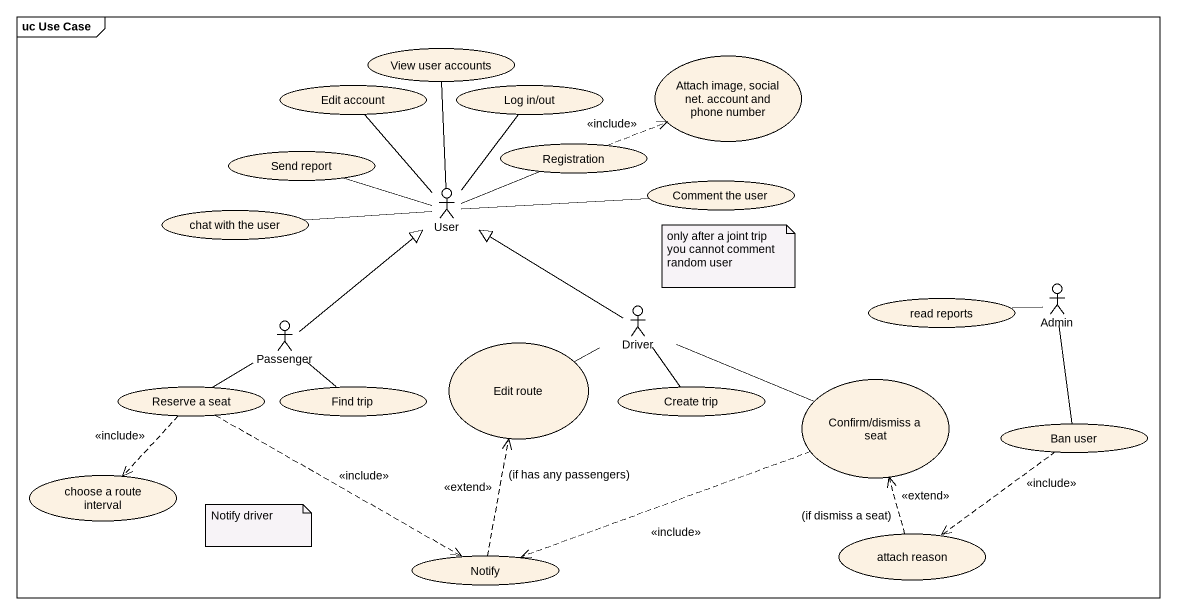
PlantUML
@startuml
mainframe uc Use Case
usecase "View user accounts" as View_user_accounts
usecase "Attach image, social net. account and phone number" as Attach_image_social_net
usecase "Edit account" as Edit_account
usecase "Log in/out" as Log_in_out
usecase "Send report" as Send_report
usecase Registration
actor User
usecase "Сomment the user" as Сomment_the_user
usecase "chat with the user" as chat_with_the_user
usecase "read reports" as read_reports
actor Admin
actor Passenger
usecase "Edit route" as Edit_route
actor Driver
usecase "Reserve a seat" as Reserve_a_seat
usecase "Find trip" as Find_trip
usecase "Create trip" as Create_trip
usecase "Confirm/dismiss a seat" as Confirm_dismiss_a_seat
usecase "Ban user" as Ban_user
usecase "choose a route interval" as choose_a_route_interval
usecase "attach reason" as attach_reason
usecase Notify
View_user_accounts -- User
Edit_account -- User
Log_in_out -- User
Registration .right.> Attach_image_social_net : <<include>>
Registration -left- User
User -left- Send_report
Сomment_the_user -left- User
chat_with_the_user -right- User
read_reports -right- Admin
Passenger -up-|> User
Edit_route -right- Driver
Driver -up-|> User
Reserve_a_seat -up- Passenger
Reserve_a_seat ..> choose_a_route_interval : <<include>>
Reserve_a_seat .right.> Notify : <<include>>
Find_trip -up- Passenger
Create_trip -up- Driver
Confirm_dismiss_a_seat -left- Driver
Confirm_dismiss_a_seat .left.> Notify : <<include>>
Ban_user -up- Admin
Ban_user ..> attach_reason : <<include>>
attach_reason .up.> Confirm_dismiss_a_seat : <<extend>>\n(if dismiss a seat)
Notify .up.> Edit_route : (if has any passengers)\n<<extend>>
note as N1
  only after a joint trip
  you cannot comment random user
end note
note as N2
  Notify driver
end note
@enduml
